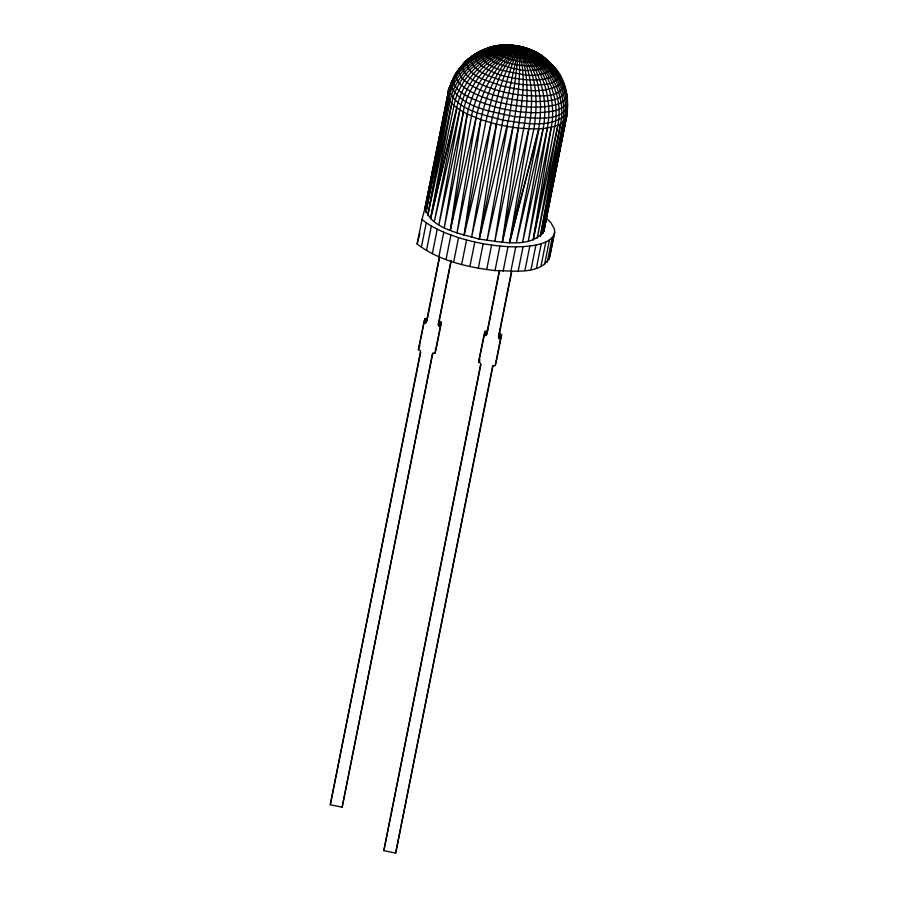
<?xml version="1.0" encoding="UTF-8"?>
<svg xmlns="http://www.w3.org/2000/svg" width="898" height="898" viewBox="0 0 898 898"><rect width="100%" height="100%" fill="white"/><g stroke="black" fill="none" stroke-linecap="round" stroke-linejoin="round"><path stroke-width="1.35" d="M468.195 59.234C485.739 43.98 512.208 40.612 533.042 50.737C553.639 60.256 584.8 96.737 539.799 95.895C518.999 96.423 497.952 92.191 479.094 83.346C468.981 78.665 453.569 67.294 469.575 58C507.931 26.716 572.834 65.947 566.47 114.214C549.733 129.424 523.287 122.802 502.947 120.186C484.056 114.607 456.824 110.622 449 89.935C451.571 80.831 455.735 71.896 462.436 65.071L453.973 76.611L449.236 88.038L425.304 206.888C428.155 228.563 462.144 233.873 479.251 239.171C498.603 241.281 530.078 249.588 543.784 231.37L567.21 112.43L567.704 105.302L566.436 96.176L566.548 98.746M567.177 98.151L567.21 112.43M567.435 103.337L566.436 117.627L543.784 231.37L546.904 213.601M451.267 260.521L439.38 320.204L439.762 321.619L441.423 322.371L436.091 349.131L435.036 353.139L433.218 353.172L432.331 354.328L342.149 807.201L330.296 804.754L420.477 351.881L420.096 350.467L418.446 349.715L423.777 322.954L424.833 318.947L426.651 318.913L427.538 317.757L439.47 257.849M511.77 271.387L499.569 332.642L499.95 334.056L501.612 334.808L496.28 361.58L495.225 365.587L493.406 365.621L492.519 366.766L395.67 853.1L383.828 850.653L480.666 364.319L480.284 362.904L478.634 362.152L483.966 335.392L485.021 331.384L486.839 331.351L487.726 330.195L499.614 270.511M565.695 91.102C569.86 99.51 559.05 104.662 552.315 105.605C538.811 108.254 524.87 107.098 511.389 104.898C497.189 102.316 483.068 98.297 470.35 91.349C464.154 87.476 454.96 82.369 455.971 73.816C466.881 55.418 489.848 41.914 511.501 46.326C542.762 58.325 557.355 95.805 551.282 127.224L528.316 241.046L547.41 127.931C553.393 96.816 540.989 55.261 508.032 45.439C499.411 44.586 501.084 53.667 508.111 54.643C522.883 63.331 551.024 54.767 519.325 46.258C506.506 44.608 489.466 43.104 480.363 53.498C484.538 69.752 508.908 71.481 522.759 74.512C534.265 78.081 567.974 71.29 542.616 57.326C511.568 39.198 464.693 49.929 450.774 84.962C459.978 107.94 493.53 111.823 514.823 116.706C529.472 117.155 569.5 124.788 567.446 100.071C562.878 31.116 460.528 34.124 447.99 97.029L425.124 209.604L448.697 91.338M449 89.935L451.211 84.58M519.493 46.528L521.929 47.078L520.818 46.595C503.34 67.967 497.537 96.546 491.105 122.824L464.098 235.321L485.897 121.309C492.822 95.143 499.49 63.904 522.277 46.977C539.429 51.04 554.358 63.567 561.632 79.574C577.683 106.177 530.561 101.856 517.237 100.172C501.892 97.871 486.615 93.819 472.92 86.399C466.982 82.672 458.148 77.778 459.114 69.561C482.103 40.915 532.795 41.252 555.29 69.797C556.367 76.599 547.544 78.564 542.493 79.361C531.032 80.887 519.37 79.428 508.167 76.858C496.358 75.881 455.645 56.956 487.401 48.885C522.209 40.331 564.056 64.544 567.21 101.889C562.653 111.532 549.688 111.599 540.506 112.598C525.083 113.17 509.637 110.892 494.764 106.907C481.451 102.046 440.581 91.675 457.812 70.583M494.371 46.988C505.72 42.262 520.155 44.586 523.803 58.145C533.165 80.304 533.008 105.436 528.866 128.773L502.319 242.325L518.314 128.01C522.097 101.238 528.002 71.178 516.328 45.742L513.645 46.415M528.877 49.109C517.439 44.844 507.179 56.967 500.242 64.544C488.052 80.034 480.093 98.634 476.052 117.863L450.336 230.359L467.274 113.99C471.349 94.559 481.148 76.184 495.617 62.501C504.957 54.688 518.404 45.046 531.021 49.895M464.098 235.321L480.857 119.647C484.864 100.497 491.947 81.83 502.768 65.475C508.515 58.595 516.238 45.484 526.632 48.369M514.61 45.686L517.484 45.764L518.079 46.696L517.933 57.517L514.823 83.391L509.424 115.853L479.251 239.171L496.459 124.205C502.004 97.669 508.47 70.931 519.459 46.146M565.695 119.423L542.594 233.884L564.46 121.095C573.418 79.563 530.651 39.344 489.96 47.493C473.976 58.999 509.256 67.799 516.743 69.067C525.633 72.704 563.046 70.078 540.832 55.407C505.372 36.47 458.62 65.397 451.806 103.349L427.785 215.486L448.764 99.083C456.049 59.088 507.157 36.459 541.831 56.372C548.981 69.909 521.008 65.487 514.779 64.398C508.403 63.724 479.274 53.824 495.932 46.124C535.679 43.497 568.703 85.86 560.52 124.036L540.394 236.14L564.46 121.095L566.436 117.627L566.402 113.732M564.46 121.095L560.52 124.036L537.251 238.116L557.871 125.271C565.762 88.509 536.836 44.631 497.492 45.731M509.795 45.158C522.49 43.923 518.999 61.614 519.628 69.528C519.078 88.936 516.575 108.265 512.881 127.325L494.764 241.652L518.314 128.01C532.357 129.155 547.41 130.12 560.52 124.036M557.871 125.271L533.199 239.755L551.282 127.224M551.327 65.24C519.74 22.259 468.161 75.342 463.379 111.936L444.286 227.576L467.274 113.99C457.262 108.849 441.794 99.903 449.977 86.253M476.052 117.863L456.981 232.964L480.857 119.647L467.274 113.99M547.41 127.931L522.692 241.955L543.189 128.436C546.882 108.86 544.39 88.026 535.59 70.111C529.315 58.864 519.392 45.08 505.248 45.001M528.866 128.773L509.581 242.606L539.047 128.728L516.406 242.482L543.189 128.436M491.105 122.824L471.562 237.398L496.459 124.205L480.857 119.647M512.881 127.325L507.392 126.461L487.03 240.597L512.881 127.325L518.314 128.01M531.975 50.277C496.729 43.89 466.309 77.598 459.855 109.837L438.909 224.646L463.379 111.936M451.806 103.349L430.591 218.551L456.992 107.861L434.329 221.615L459.855 109.837M450.336 230.359L471.506 115.977C476.883 85.692 510.973 24.852 546.399 60.177M502.319 242.325L523.657 128.493C527.294 109.309 528.282 89.474 525.308 70.134C523.5 60.312 520.526 44.204 507.482 45.035M533.199 239.755L554.773 126.337C562.215 91.742 538.373 46.37 500.366 45.809C488.13 52.05 509.514 60.346 515.643 60.626C521.435 62.49 544.323 64.162 536.757 53.33C501.511 38.558 460.506 70.078 454.04 105.515L430.591 218.551L456.734 107.681C462.549 79.922 485.055 54.857 513.6 50.064C527.755 48.93 541.617 56.451 551.742 65.913C555.84 70.863 566.234 79.574 558.208 85.546C540.618 94.571 519.414 89.8 501.05 85.703C489.915 81.134 465.041 76.611 467.207 60.57C498.513 34.82 553.83 50.367 565.392 89.778M447.99 97.029L425.955 212.489L448.764 99.083M427.785 215.486L450.044 101.205C456.15 70.414 487.086 47.268 518.303 49.615C548.274 58.718 568.973 91.697 562.732 122.633L540.394 236.14M547.443 210.873L549.576 199.917M550.912 193.081L552.248 186.245M554.38 175.301L554.919 172.562M561.598 138.359L562.126 135.62M564.27 124.676L564.797 121.937M428.38 194.844L428.907 192.116M431.051 181.228L431.59 178.5M433.723 167.6L435.059 160.798M436.394 153.985L437.73 147.182M438.269 144.455L444.959 110.409M446.295 103.596L447.631 96.782M543.784 231.37L566.672 115.719L543.975 228.653M545.647 217.686L550.912 222.67L554.436 229.102L554.695 232.133L549.812 256.671C541.303 275.911 511.995 270.41 495.023 270.59C467.779 267.278 439.29 261.015 417.099 243.975L421.993 219.438L427.964 196.842M447.72 95.042L425.304 206.888L444.847 110.375M421.364 247.298L426.247 222.76L421.993 219.438M426.471 250.553L431.354 226.027L426.247 222.76M432.331 253.73L437.225 229.192L431.354 226.027M418.446 349.715L424.833 318.947M438.886 256.749L443.769 232.212L437.225 229.192M439.492 256.413L426.471 321.765L425.585 322.921L423.777 322.954M420.724 351.982L330.296 804.754M446.025 259.578L450.908 235.04L443.769 232.212M451.021 260.465L438.325 324.212L439.178 326.03L440.357 326.378L441.423 322.371M432.836 353.06L342.149 807.201M435.036 353.139L440.357 326.378M453.647 262.182L458.53 237.644L450.908 235.04M461.639 264.517L466.522 239.979L458.53 237.644M469.89 266.56L474.784 242.022L466.522 239.979M479.251 239.171L505.147 109.399L518.303 49.615C506.259 46.337 493.182 46.775 481.553 51.41C477.422 53.599 469.418 55.384 470.922 61.636C475.906 72.244 488.781 75.769 498.929 79.585C514.498 84.12 531.133 86.87 547.252 83.963C554.638 83.896 563.091 75.6 555.615 69.314M478.286 268.266L483.18 243.728C500.534 246.692 518.472 248.275 535.915 245.053C543.178 243.302 553.146 240.698 554.695 232.133M486.705 269.613L491.588 245.075M495.023 270.59L499.905 246.052M485.021 331.384L478.634 362.152M499.355 270.455L486.66 334.202L485.773 335.358L483.966 335.392M480.913 364.431L383.828 850.653M503.116 271.185L507.999 246.647M510.872 271.376L515.755 246.838M511.523 271.308L498.513 336.66L499.367 338.467L500.545 338.815L501.612 334.808M493.024 365.508L395.67 853.1M495.225 365.587L500.545 338.815M518.18 271.174L523.063 246.636M524.926 270.567L529.82 246.041M531.032 269.58L535.915 245.053M536.387 268.221L541.269 243.684M540.933 266.504L545.816 241.966M544.592 264.461L549.475 239.923M547.309 262.115L552.203 237.577M549.06 259.511L553.954 234.973M445.397 107.648L448.428 92.696M417.099 243.975L419.894 233.401M424.361 323.078L425.428 319.059M424.675 323.112L425.742 319.104M424.99 323.1L426.056 319.093M425.304 323.033L426.359 319.026M425.585 322.921L426.651 318.913M425.843 322.752L426.909 318.745M426.067 322.55L427.134 318.543M426.258 322.315L427.538 317.757M438.314 324.807L439.38 320.204M438.392 325.098L439.459 321.091M438.527 325.379L439.582 321.372M438.707 325.626L439.762 321.619M438.92 325.851L439.986 321.843M439.178 326.03L440.245 322.023M439.47 326.165L440.525 322.158M439.773 326.255L440.828 322.247M484.55 335.515L485.616 331.508M484.864 335.549L485.93 331.542M485.178 335.538L486.245 331.53M485.492 335.47L486.548 331.463M485.773 335.358L486.839 331.351M486.031 335.201L487.098 331.182M486.256 334.999L487.322 330.98M479.229 362.276L479.936 359.604M486.447 334.752L487.726 330.195M498.502 337.244L499.569 332.642M498.581 337.536L499.647 333.528M498.716 337.816L499.771 333.809M498.895 338.063L499.95 334.056M499.108 338.288L500.175 334.281M499.367 338.467L500.433 334.46M499.658 338.602L500.714 334.595M499.962 338.692L501.017 334.685M451.649 83.357L455.163 75.005L456.824 73.513M451.009 83.099L452.951 79.686M463.301 64.084L471.338 56.888M466.062 61.996L467.701 60.166M459.776 67.956L465.826 61.345M474.402 55.205L476.288 53.813M480.475 51.758L483.349 50.052M486.963 48.874L495.471 46.101M498.087 46.415L500.074 45.663M477.231 53.117L479.521 52.32M435.182 348.974L436.091 349.131M507.392 126.461L496.459 124.205M474.784 242.022L483.18 243.728M419.501 345.708L420.096 345.831M495.685 361.456L496.28 361.58M533.042 50.737L535.421 52.398M549.408 62.613L553.965 67.709M554.549 68.697L555.716 70.673M561.632 79.574L564.449 86.152L566.672 94.874M540.562 107.03L540.181 118.109L538.677 128.751L509.581 242.606L533.883 128.863C538.16 102.282 537.464 70.549 518.303 49.615C534.882 63.421 539.799 86.433 540.562 107.03M507.224 48.312C510.648 54.744 523.175 57.09 529.001 52.814C525.577 46.393 513.05 44.047 507.224 48.312M512.792 48.728C524.668 58.853 528.192 44.249 512.792 48.728"/></g></svg>
